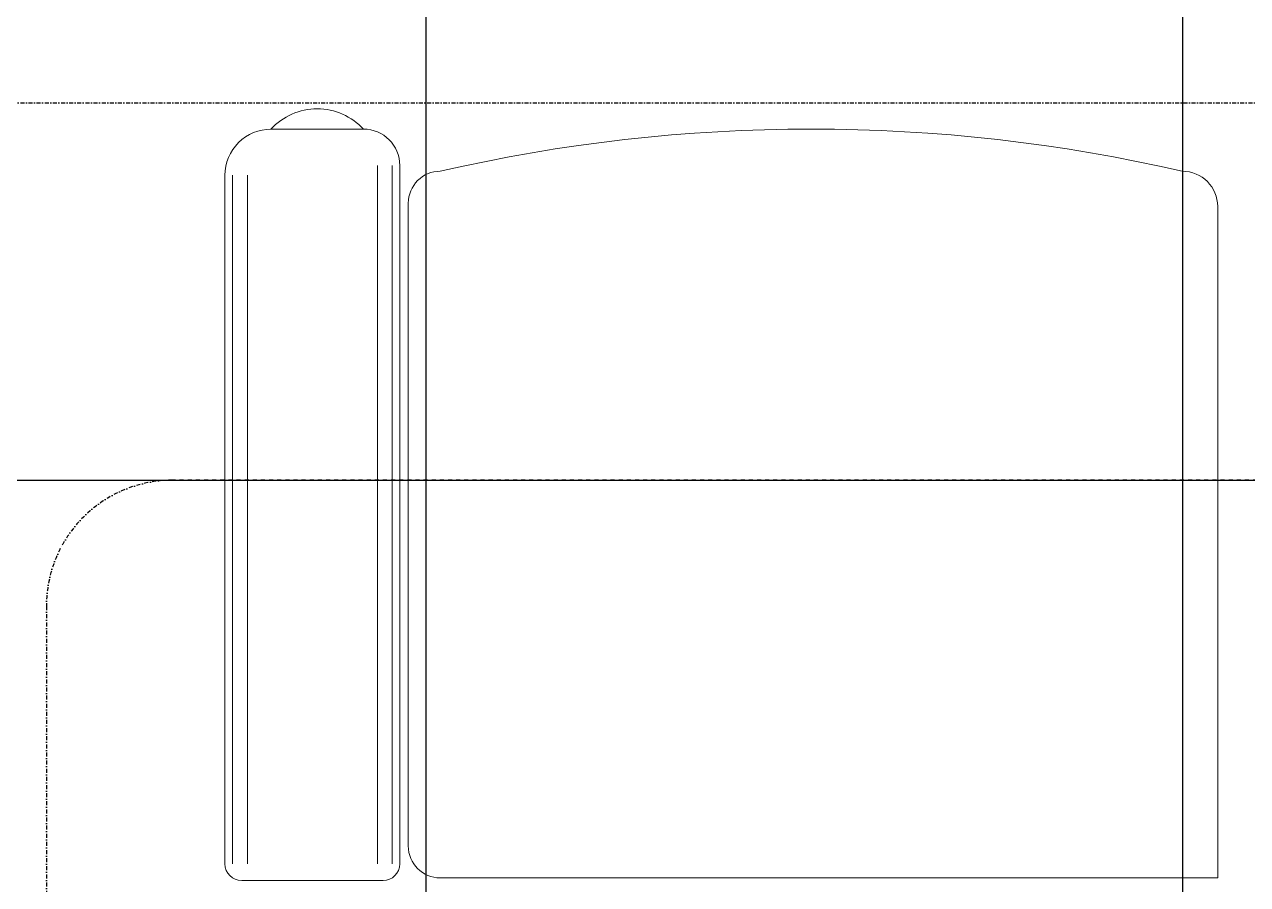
# Model space of a CAD drawing. Extents: x -12260 to 57327, y -29287 to 19916.
# Drawn here: x 4232 to 5202, y 6866 to 7548 of the extents above; entities that cross this region are included whole.
import ezdxf

# ---------------------------------------------------------------- set-up
doc = ezdxf.new("R2010")
doc.units = 0
doc.header["$LTSCALE"] = 0.25
doc.linetypes.add('DASHDOT', pattern=[25.4, 12.7, -6.35, 0, -6.35])
doc.layers.add('01-First Floor$0$FALSE CEILING', color=251, linetype='Continuous')
doc.layers.add('01-First Floor$0$TME-NON MEDICAL FURNITURE', color=242, linetype='Continuous')
for name, color, linetype, lineweight in [('01-First Floor$0$LOADING', 253, 'Continuous', 5), ('E-LITE-CLNG-CNDT', 6, 'DASHDOT', 35), ('F-ALRM-CLNG-CNDT', 51, 'DASHDOT', 25)]:
    doc.layers.add(name, color=color, linetype=linetype, lineweight=lineweight)

# ---------------------------------------------------------------- blocks, each defined once
blk = doc.blocks.new('01-First Floor$0$GF21008-P')
at = {"layer": '01-First Floor$0$LOADING'}
for p, q in [((0.02235, -0.20585), (0.02235, -0.73852)), ((0.02235, -0.20585), (0.63897, -0.20585)), ((0.68432, -0.20374), (0.79645, -0.20374)), ((0.67107, -0.77123), (0.67107, -0.21699)), ((0.67698, -0.77123), (0.67698, -0.21699)), ((0.6888, -0.77123), (0.6888, -0.21699)), ((0.79197, -0.76339), (0.79197, -0.21699)), ((0.80379, -0.76339), (0.80379, -0.21699)), ((0.8097, -0.76339), (0.8097, -0.21699)), ((0.66431, -0.74126), (0.66431, -0.23119)), ((0.69984, -0.8), (0.77309, -0.8))]:
    blk.add_line(p, q, dxfattribs=at)
for centre, radius, start, end in [((0.63897, -0.23119), 0.02534, 0, 90), ((0.68432, -0.21699), 0.01325, 90, 180), ((0.79645, -0.21699), 0.01325, 0, 90), ((0.05042, -0.73852), 0.02807, 180, 270), ((0.63897, -0.74126), 0.02534, 270, 0), ((0.77309, -0.76339), 0.03661, 270, 0), ((0.3447, 0.51055), 1.31061, 257.02456, 282.97544), ((0.69984, -0.77123), 0.02877, 180, 270), ((0.73653, -0.7662), 0.04989, 222.64618, 317.35382)]:
    blk.add_arc(centre, radius, start, end, dxfattribs=at)
blk = doc.blocks.new('01-First Floor')
at = {"layer": '01-First Floor$0$FALSE CEILING', "linetype": 'Continuous'}
for p, q in [((4550.4, 6586.89), (4550.4, 8609.15)), ((5150.4, 6586.89), (5150.4, 8609.15)), ((3350.4, 7186.89), (8296.44, 7186.89))]:
    blk.add_line(p, q, dxfattribs=at)
at = {"layer": '01-First Floor$0$TME-NON MEDICAL FURNITURE', "xscale": 1000, "yscale": 1000, "zscale": 1000, "rotation": 179.9999999998383}
blk.add_blockref('01-First Floor$0$GF21008-P', (5200.45, 6665.39, -0.1), dxfattribs=at)

msp = doc.modelspace()

# ---------------------------------------------------------------- linework, layer by layer
at = {"layer": 'F-ALRM-CLNG-CNDT'}
for points in [[(325.26, 5195.36), (2254.73, 5195.36, 0.414214), (2354.73, 5295.36), (2354.73, 7386.19, -0.414214), (2454.73, 7486.19), (5838.96, 7486.19)], [(5945.02, 7380.12), (5633.45, 7200.24, -0.131652), (5583.45, 7186.84), (4349.11, 7186.84, 0.414214), (4249.11, 7086.84), (4249.11, 4871.62)]]:
    msp.add_lwpolyline(points, format="xyb", dxfattribs=at)

# ---------------------------------------------------------------- block references
at = {"layer": 'E-LITE-CLNG-CNDT'}
msp.add_blockref('01-First Floor', (0, 0), dxfattribs=at)

doc.saveas('drawing.dxf')
